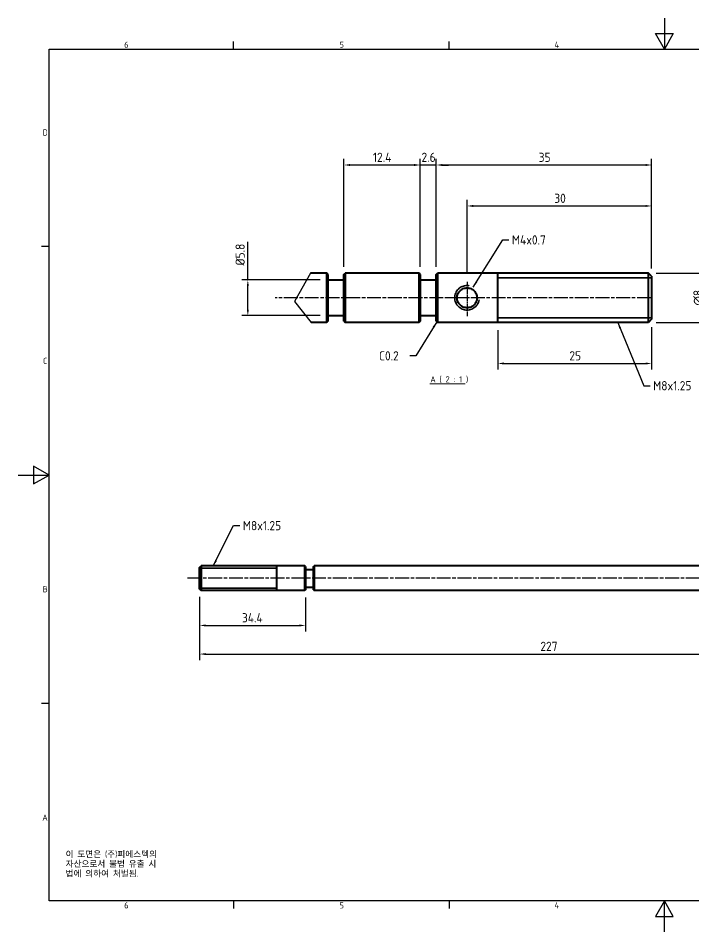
# Model space of a CAD drawing. Header units: millimetres. Extents: x 0 to 420, y 0 to 297.
# Drawn here: x 0 to 219.5, y 0 to 297 of the extents above; entities that cross this region are included whole.
import ezdxf

# ---------------------------------------------------------------- set-up
doc = ezdxf.new("R2010")
doc.units = ezdxf.units.MM
doc.linetypes.add('CHAIN', pattern=[0.3543, 0.2362, -0.0295, 0.0591, -0.0295])
doc.layers.get('0').update_dxf_attribs({"color": 3, "lineweight": 25})
for name, color, linetype, lineweight in [('가시적인 것(ISO)', 3, 'Continuous', 40), ('가시적인 좁은 것(ISO)', 3, 'Continuous', 35), ('경계(ISO)', 7, 'Continuous', 25), ('기호(ISO)', 5, 'Continuous', 25), ('끊기 선(JIS)', 7, 'Continuous', 25), ('중심 표식(ISO)', 1, 'Continuous', 25), ('중심선(ISO)', 1, 'Continuous', 25), ('치수(ISO)', 2, 'Continuous', 25)]:
    doc.layers.add(name, color=color, linetype=linetype, lineweight=lineweight)
doc.styles.add('문자 텍스트_PSTEK_POSCO', font='isocp.shx')
doc.styles.add('치수 텍스트_PSTEK_POSCO', font='isocp.shx')
doc.styles.add('텍스트 스타일466', font='isocp.shx')
doc.dimstyles.new('치수_PSTEK_POSCO', dxfattribs={"dimtxt": 3, "dimasz": 2, "dimexe": 2, "dimexo": 2.5, "dimgap": 1, "dimtad": 1, "dimrnd": 1e-08, "dimdsep": 46, "dimtxsty": '치수 텍스트_PSTEK_POSCO', "dimcen": 0.09, "dimdle": 10, "dimclrd": 7, "dimclre": 7, "dimclrt": 2, "dimadec": 1, "dimazin": 2, "dimtfac": 1, "dimtmove": 0, "dimatfit": 3, "dimfxl": 0, "dimtolj": 1, "dimlwd": -1, "dimlwe": -1, "dimarcsym": 0})
doc.dimstyles.new('치수_PSTEK_POSCO$7', dxfattribs={"dimtxt": 3, "dimasz": 2, "dimexe": 2, "dimexo": 2.5, "dimgap": 1, "dimtad": 1, "dimrnd": 1e-08, "dimdsep": 46, "dimtxsty": '치수 텍스트_PSTEK_POSCO', "dimcen": 0.09, "dimdle": 10, "dimclrd": 7, "dimclre": 7, "dimclrt": 2, "dimadec": 1, "dimazin": 2, "dimtfac": 1, "dimtmove": 0, "dimatfit": 3, "dimfxl": 0, "dimtolj": 1, "dimlwd": -1, "dimlwe": -1, "dimarcsym": 0})

# ---------------------------------------------------------------- blocks, each defined once
blk = doc.blocks.new('경계 Default Border')
at = {"layer": '경계(ISO)'}
for p, q in [((70, 287), (70, 289.4)), ((140, 287), (140, 289.4)), ((10, 222.75), (7.6, 222.75)), ((10, 74.25), (7.6, 74.25)), ((70, 10), (70, 7.6)), ((140, 10), (140, 7.6))]:
    blk.add_line(p, q, dxfattribs=at)
at = {"layer": '경계(ISO)', "flags": 128}
for points in [[(210, 297), (210, 287), (207.11, 292), (212.89, 292), (210, 287)], [(10, 10), (10, 287), (410, 287), (410, 10), (10, 10)], [(0, 148.5), (10, 148.5), (5, 151.39), (5, 145.61), (10, 148.5)], [(210, 0), (210, 10), (207.11, 5), (212.89, 5), (210, 10)]]:
    blk.add_lwpolyline(points, dxfattribs=at)
at = {"layer": '경계(ISO)', "color": 2, "char_height": 2, "attachment_point": 7, "style": '문자 텍스트_PSTEK_POSCO'}
for s, insert in [('6', (34.43, 287.38)), ('5', (104.43, 287.38)), ('4', (174.32, 287.4)), ('D', (7.92, 258.86)), ('C', (8.03, 184.61)), ('B', (7.92, 110.36)), ('A', (7.81, 36.12)), ('6', (34.43, 7.58)), ('5', (104.43, 7.58)), ('4', (174.32, 7.6))]:
    blk.add_mtext(s, dxfattribs=dict(at, insert=insert))
blk = doc.blocks.new('*D22')
at = {"layer": 'Defpoints', "color": 0, "transparency": 16777216}
for p in [(205.87, 235.97), (145.87, 211.36), (205.87, 213.11)]:
    blk.add_point(p, dxfattribs=at)
at = {"layer": '치수(ISO)', "color": 7, "transparency": 16777216}
for p, q in [((145.87, 213.86), (145.87, 237.97)), ((205.87, 215.61), (205.87, 237.97)), ((147.87, 235.97), (203.87, 235.97))]:
    blk.add_line(p, q, dxfattribs=at)
for points in [[(147.87, 236.3), (147.87, 235.64), (145.87, 235.97)], [(203.87, 236.3), (203.87, 235.64), (205.87, 235.97)]]:
    blk.add_solid(points, dxfattribs=at)
at = {"layer": '치수(ISO)', "color": 2, "transparency": 16777216, "insert": (174.22, 238.47), "char_height": 3, "attachment_point": 4, "style": '치수 텍스트_PSTEK_POSCO'}
blk.add_mtext('\\A1;30', dxfattribs=at)
blk = doc.blocks.new('*D23')
at = {"layer": 'Defpoints', "color": 0, "transparency": 16777216}
for p in [(135.87, 249.29), (135.87, 213.71), (205.87, 213.11)]:
    blk.add_point(p, dxfattribs=at)
at = {"layer": '치수(ISO)', "color": 7, "transparency": 16777216}
for p, q in [((135.87, 216.21), (135.87, 251.29)), ((205.87, 215.61), (205.87, 251.29)), ((203.87, 249.29), (137.87, 249.29))]:
    blk.add_line(p, q, dxfattribs=at)
for points in [[(137.87, 249.63), (137.87, 248.96), (135.87, 249.29)], [(203.87, 249.63), (203.87, 248.96), (205.87, 249.29)]]:
    blk.add_solid(points, dxfattribs=at)
at = {"layer": '치수(ISO)', "color": 2, "transparency": 16777216, "insert": (169.16, 251.79), "char_height": 3, "attachment_point": 4, "style": '치수 텍스트_PSTEK_POSCO'}
blk.add_mtext('\\A1;35', dxfattribs=at)
blk = doc.blocks.new('*D24')
at = {"layer": 'Defpoints', "color": 0, "transparency": 16777216}
for p in [(130.67, 249.29), (130.67, 213.71), (135.87, 213.71)]:
    blk.add_point(p, dxfattribs=at)
at = {"layer": '치수(ISO)', "color": 7, "transparency": 16777216}
for p, q in [((130.67, 216.21), (130.67, 251.29)), ((135.87, 216.21), (135.87, 251.29)), ((128.67, 249.29), (126.67, 249.29)), ((135.87, 249.29), (130.67, 249.29)), ((137.87, 249.29), (139.87, 249.29))]:
    blk.add_line(p, q, dxfattribs=at)
for points in [[(128.67, 249.63), (128.67, 248.96), (130.67, 249.29)], [(137.87, 249.63), (137.87, 248.96), (135.87, 249.29)]]:
    blk.add_solid(points, dxfattribs=at)
at = {"layer": '치수(ISO)', "color": 2, "transparency": 16777216, "insert": (131.06, 251.79), "char_height": 3, "attachment_point": 4, "style": '치수 텍스트_PSTEK_POSCO'}
blk.add_mtext('\\A1;2.6', dxfattribs=at)
blk = doc.blocks.new('*D25')
at = {"layer": 'Defpoints', "color": 0, "transparency": 16777216}
for p in [(74.61, 211.91), (100.67, 211.91), (100.67, 200.31)]:
    blk.add_point(p, dxfattribs=at)
at = {"layer": '치수(ISO)', "color": 7, "transparency": 16777216}
for p, q in [((74.61, 211.91), (74.61, 224.34)), ((98.17, 211.91), (72.61, 211.91)), ((74.61, 202.31), (74.61, 209.91)), ((98.17, 200.31), (72.61, 200.31))]:
    blk.add_line(p, q, dxfattribs=at)
for points in [[(74.28, 209.91), (74.94, 209.91), (74.61, 211.91)], [(74.28, 202.31), (74.94, 202.31), (74.61, 200.31)]]:
    blk.add_solid(points, dxfattribs=at)
at = {"layer": '치수(ISO)', "color": 2, "transparency": 16777216, "insert": (72.11, 216.59), "char_height": 3, "attachment_point": 4, "rotation": 90, "style": '치수 텍스트_PSTEK_POSCO'}
blk.add_mtext('\\A1;Ø5.8', dxfattribs=at)
blk = doc.blocks.new('*D26')
at = {"layer": 'Defpoints', "color": 0, "transparency": 16777216}
for p in [(105.87, 249.29), (105.87, 213.71), (130.67, 213.71)]:
    blk.add_point(p, dxfattribs=at)
at = {"layer": '치수(ISO)', "color": 7, "transparency": 16777216}
for p, q in [((105.87, 216.21), (105.87, 251.29)), ((130.67, 216.21), (130.67, 251.29)), ((128.67, 249.29), (107.87, 249.29))]:
    blk.add_line(p, q, dxfattribs=at)
for points in [[(107.87, 249.63), (107.87, 248.96), (105.87, 249.29)], [(128.67, 249.63), (128.67, 248.96), (130.67, 249.29)]]:
    blk.add_solid(points, dxfattribs=at)
at = {"layer": '치수(ISO)', "color": 2, "transparency": 16777216, "insert": (115.27, 251.79), "char_height": 3, "attachment_point": 4, "style": '치수 텍스트_PSTEK_POSCO'}
blk.add_mtext('\\A1;12.4', dxfattribs=at)
blk = doc.blocks.new('*D27')
at = {"layer": 'Defpoints', "color": 0, "transparency": 16777216}
for p in [(205.87, 199.11), (155.87, 198.11), (205.87, 184.76)]:
    blk.add_point(p, dxfattribs=at)
at = {"layer": '치수(ISO)', "color": 7, "transparency": 16777216}
for p, q in [((205.87, 196.61), (205.87, 182.76)), ((155.87, 195.61), (155.87, 182.76)), ((157.87, 184.76), (203.87, 184.76))]:
    blk.add_line(p, q, dxfattribs=at)
for points in [[(157.87, 185.09), (157.87, 184.42), (155.87, 184.76)], [(203.87, 185.09), (203.87, 184.42), (205.87, 184.76)]]:
    blk.add_solid(points, dxfattribs=at)
at = {"layer": '치수(ISO)', "color": 2, "transparency": 16777216, "insert": (179.12, 187.26), "char_height": 3, "attachment_point": 4, "style": '치수 텍스트_PSTEK_POSCO'}
blk.add_mtext('\\A1;25', dxfattribs=at)
blk = doc.blocks.new('*D28')
at = {"layer": 'Defpoints', "color": 0, "transparency": 16777216}
for p in [(58.95, 111.42), (285.95, 111.42), (285.95, 90.29)]:
    blk.add_point(p, dxfattribs=at)
at = {"layer": '치수(ISO)', "color": 7, "transparency": 16777216}
for p, q in [((58.95, 108.92), (58.95, 88.29)), ((285.95, 108.92), (285.95, 88.29)), ((60.95, 90.29), (283.95, 90.29))]:
    blk.add_line(p, q, dxfattribs=at)
for points in [[(60.95, 90.62), (60.95, 89.95), (58.95, 90.29)], [(283.95, 90.62), (283.95, 89.95), (285.95, 90.29)]]:
    blk.add_solid(points, dxfattribs=at)
at = {"layer": '치수(ISO)', "color": 2, "transparency": 16777216, "insert": (169.71, 92.79), "char_height": 3, "attachment_point": 4, "style": '치수 텍스트_PSTEK_POSCO'}
blk.add_mtext('\\A1;227', dxfattribs=at)
blk = doc.blocks.new('*D29')
at = {"layer": 'Defpoints', "color": 0, "transparency": 16777216}
for p in [(204.87, 214.11), (204.87, 198.11), (224.27, 198.11)]:
    blk.add_point(p, dxfattribs=at)
at = {"layer": '치수(ISO)', "color": 7, "transparency": 16777216}
for p, q in [((207.37, 214.11), (226.27, 214.11)), ((224.27, 212.11), (224.27, 200.11)), ((207.37, 198.11), (226.27, 198.11))]:
    blk.add_line(p, q, dxfattribs=at)
for points in [[(223.94, 212.11), (224.6, 212.11), (224.27, 214.11)], [(223.94, 200.11), (224.6, 200.11), (224.27, 198.11)]]:
    blk.add_solid(points, dxfattribs=at)
at = {"layer": '치수(ISO)', "color": 2, "transparency": 16777216, "insert": (221.01, 203.56), "char_height": 3, "attachment_point": 4, "rotation": 90, "style": '치수 텍스트_PSTEK_POSCO'}
blk.add_mtext('\\A1;\\fAIGDT|b0|i0;\\H3.0000;\\ln\\fisocp|b0|i0;\\H3.0000;8', dxfattribs=at)
blk = doc.blocks.new('*D30')
at = {"layer": 'Defpoints', "color": 0, "transparency": 16777216}
for p in [(58.95, 111.42), (93.35, 111.12), (93.35, 99.58)]:
    blk.add_point(p, dxfattribs=at)
at = {"layer": '치수(ISO)', "color": 7, "transparency": 16777216}
for p, q in [((58.95, 108.92), (58.95, 97.58)), ((93.35, 108.62), (93.35, 97.58)), ((60.95, 99.58), (91.35, 99.58))]:
    blk.add_line(p, q, dxfattribs=at)
for points in [[(60.95, 99.92), (60.95, 99.25), (58.95, 99.58)], [(91.35, 99.92), (91.35, 99.25), (93.35, 99.58)]]:
    blk.add_solid(points, dxfattribs=at)
at = {"layer": '치수(ISO)', "color": 2, "transparency": 16777216, "insert": (72.7, 102.08), "char_height": 3, "attachment_point": 4, "style": '치수 텍스트_PSTEK_POSCO'}
blk.add_mtext('\\A1;34.4', dxfattribs=at)

msp = doc.modelspace()

# ---------------------------------------------------------------- linework, layer by layer
at = {"layer": '가시적인 것(ISO)'}
for p, q in [((100.268, 214.114), (94.951, 214.114)), ((100.268, 198.114), (100.268, 214.114)), ((100.668, 213.714), (100.268, 214.114)), ((105.868, 213.714), (106.268, 214.114)), ((106.268, 214.114), (106.268, 198.114)), ((130.268, 214.114), (106.268, 214.114)), ((130.268, 198.114), (130.268, 214.114)), ((130.668, 213.714), (130.268, 214.114)), ((135.868, 213.714), (136.268, 214.114)), ((136.268, 214.114), (136.268, 198.114)), ((204.868, 214.114), (136.268, 214.114)), ((155.868, 198.114), (155.868, 214.114)), ((204.868, 198.114), (204.868, 214.114)), ((205.868, 213.114), (204.868, 214.114)), ((100.668, 213.714), (100.668, 198.514)), ((100.668, 211.914), (105.868, 211.914)), ((105.868, 198.514), (105.868, 213.714)), ((130.668, 213.714), (130.668, 198.514)), ((130.668, 211.914), (135.868, 211.914)), ((135.868, 198.514), (135.868, 213.714)), ((205.868, 213.114), (205.868, 199.114)), ((100.668, 200.314), (105.868, 200.314)), ((130.668, 200.314), (135.868, 200.314)), ((205.868, 199.114), (204.868, 198.114)), ((100.268, 198.114), (95.162, 198.114)), ((100.668, 198.514), (100.268, 198.114)), ((105.868, 198.514), (106.268, 198.114)), ((130.268, 198.114), (106.268, 198.114)), ((130.668, 198.514), (130.268, 198.114)), ((135.868, 198.514), (136.268, 198.114)), ((204.868, 198.114), (136.268, 198.114)), ((58.947, 118.421), (59.447, 118.921)), ((59.447, 118.921), (59.447, 110.921)), ((93.147, 118.921), (59.447, 118.921)), ((83.947, 118.921), (83.947, 110.921)), ((93.147, 110.921), (93.147, 118.921)), ((93.347, 118.721), (93.147, 118.921)), ((95.947, 118.721), (96.147, 118.921)), ((96.147, 118.921), (96.147, 110.921)), ((233.147, 118.921), (96.147, 118.921)), ((58.947, 111.421), (58.947, 118.421)), ((93.347, 118.721), (93.347, 111.121)), ((93.347, 117.821), (95.947, 117.821)), ((95.947, 111.121), (95.947, 118.721)), ((58.947, 111.421), (59.447, 110.921)), ((93.147, 110.921), (59.447, 110.921)), ((93.347, 111.121), (93.147, 110.921)), ((93.347, 112.021), (95.947, 112.021)), ((95.947, 111.121), (96.147, 110.921)), ((233.147, 110.921), (96.147, 110.921))]:
    msp.add_line(p, q, dxfattribs=at)
for points, knots in [([(142.626, 206.114), (142.626, 206.526), (142.71, 206.963), (143.042, 207.76), (143.291, 208.122), (143.861, 208.692), (144.223, 208.941), (145.02, 209.273), (145.456, 209.356), (145.868, 209.356), (146.281, 209.356), (146.717, 209.273), (147.514, 208.941), (147.875, 208.692), (148.446, 208.122), (148.695, 207.76), (149.027, 206.963), (149.11, 206.526), (149.11, 206.114)], [0.74209305, 0.74209305, 0.74209305, 0.74209305, 0.80390102, 0.80390102, 0.86570899, 0.86570899, 0.92758319, 0.92758319, 0.9894574, 0.9894574, 0.9894574, 1.05133161, 1.05133161, 1.11320582, 1.11320582, 1.17501378, 1.17501378, 1.23682175, 1.23682175, 1.23682175, 1.23682175]), ([(149.11, 206.114), (149.11, 205.702), (149.027, 205.266), (148.695, 204.468), (148.446, 204.107), (147.875, 203.536), (147.514, 203.288), (146.717, 202.956), (146.281, 202.872), (145.456, 202.872), (145.02, 202.956), (144.223, 203.288), (143.861, 203.536), (143.291, 204.107), (143.042, 204.468), (142.71, 205.266), (142.626, 205.702), (142.626, 206.114)], [0.24736435, 0.24736435, 0.24736435, 0.24736435, 0.30917232, 0.30917232, 0.37098028, 0.37098028, 0.43285449, 0.43285449, 0.4947287, 0.4947287, 0.55660291, 0.55660291, 0.61847712, 0.61847712, 0.68028508, 0.68028508, 0.74209305, 0.74209305, 0.74209305, 0.74209305])]:
    msp.add_open_spline(points, degree=3, knots=knots, dxfattribs=at)
at = {"layer": '가시적인 좁은 것(ISO)'}
for p, q in [((205.868, 212.626), (155.868, 212.626)), ((155.868, 199.602), (205.868, 199.602)), ((83.947, 118.177), (58.947, 118.177)), ((58.947, 111.665), (83.947, 111.665))]:
    msp.add_line(p, q, dxfattribs=at)
msp.add_open_spline([(145.868, 210.114), (145.355, 210.114), (144.816, 210.01), (143.834, 209.599), (143.391, 209.293), (142.69, 208.593), (142.384, 208.149), (141.973, 207.166), (141.868, 206.626), (141.868, 205.602), (141.973, 205.062), (142.384, 204.079), (142.69, 203.635), (143.391, 202.935), (143.834, 202.629), (144.816, 202.219), (145.355, 202.114), (146.382, 202.114), (146.921, 202.219), (147.903, 202.629), (148.346, 202.935), (149.046, 203.635), (149.353, 204.079), (149.673, 204.843), (149.757, 205.13), (149.808, 205.42)], degree=3, knots=[0, 0, 0, 0, 0.07698304, 0.07698304, 0.15396608, 0.15396608, 0.23073926, 0.23073926, 0.30751244, 0.30751244, 0.38428562, 0.38428562, 0.4610588, 0.4610588, 0.53804184, 0.53804184, 0.61502488, 0.61502488, 0.69200792, 0.69200792, 0.76899096, 0.76899096, 0.84576414, 0.84576414, 0.8883203, 0.8883203, 0.8883203, 0.8883203], dxfattribs=at)
msp.add_open_spline([(146.563, 210.053), (146.331, 210.094), (146.097, 210.114), (145.868, 210.114)], degree=3, dxfattribs=at)
at = {"layer": '기호(ISO)', "color": 7, "lineweight": 18}
msp.add_line((133.719, 178.184), (145.276, 178.184), dxfattribs=at)
at = {"layer": '끊기 선(JIS)'}
for p, q in [((94.951, 214.114), (89.795, 204.943)), ((89.795, 204.943), (95.162, 198.114))]:
    msp.add_line(p, q, dxfattribs=at)
at = {"layer": '중심 표식(ISO)', "linetype": 'CHAIN', "ltscale": 6.658255}
msp.add_line((145.868, 211.356), (145.868, 205.364), dxfattribs=at)
at = {"layer": '중심 표식(ISO)', "linetype": 'CHAIN', "ltscale": 7.50043}
for p, q in [((146.617, 206.102), (139.867, 206.102)), ((145.867, 206.852), (145.867, 200.102))]:
    msp.add_line(p, q, dxfattribs=at)
at = {"layer": '중심 표식(ISO)', "linetype": 'CHAIN', "ltscale": 1.666711}
msp.add_line((146.618, 206.114), (145.118, 206.114), dxfattribs=at)
at = {"layer": '중심선(ISO)', "linetype": 'CHAIN', "ltscale": 19.051651}
for p, q in [((205.618, 206.114), (83.518, 206.114)), ((289.012, 114.921), (55.053, 114.921))]:
    msp.add_line(p, q, dxfattribs=at)

# ---------------------------------------------------------------- block references
msp.add_blockref('경계 Default Border', (0, 0))

# ---------------------------------------------------------------- texts
at = {"layer": '기호(ISO)', "color": 2, "insert": (160.454, 224.934), "char_height": 3, "width": 13.80654, "attachment_point": 4, "line_spacing_factor": 0.525, "style": '치수 텍스트_PSTEK_POSCO'}
msp.add_mtext('{M4x0.7}', dxfattribs=at)
at = {"layer": '기호(ISO)', "color": 2, "insert": (117.253, 187.233), "char_height": 3, "attachment_point": 4, "style": '치수 텍스트_PSTEK_POSCO'}
msp.add_mtext('{C0.2}', dxfattribs=at)
at = {"layer": '기호(ISO)', "color": 7, "insert": (133.929, 178.405), "char_height": 2, "attachment_point": 7, "style": '텍스트 스타일466'}
msp.add_mtext('A ( 2 : 1 )', dxfattribs=at)
at = {"layer": '기호(ISO)', "color": 2, "char_height": 3, "width": 15.15361, "attachment_point": 4, "style": '치수 텍스트_PSTEK_POSCO'}
for insert in [(206.359, 177.528), (72.996, 132.036)]:
    msp.add_mtext('{M8x1.25}', dxfattribs=dict(at, insert=insert))
at = {"layer": '기호(ISO)', "color": 7, "insert": (15.395, 26.228), "char_height": 2, "width": 51.24014, "attachment_point": 1, "line_spacing_factor": 0.944221, "style": '문자 텍스트_PSTEK_POSCO'}
msp.add_mtext('{이 도면은 (주)피에스텍의\\P자산으로서 불법 유출 시 \\P법에 의하여 처벌됨.}', dxfattribs=at)

# ---------------------------------------------------------------- dimensions: what is measured, and where the dimension line sits
at = {"layer": '치수(ISO)', "color": 7}
for base, p1, p2, override, picture, middle in [((105.868, 249.292), (130.668, 213.714), (105.868, 213.714), {"dimdec": 2, "dimlfac": 0.5, "dimtp": 0, "dimtm": 0, "dimtdec": 2, "dimtofl": 0, "dimatfit": 1}, '*D26', (118.268, 249.292)), ((130.668, 249.292), (135.868, 213.714), (130.668, 213.714), {"dimdec": 2, "dimlfac": 0.5, "dimtp": 0, "dimtm": 0, "dimtdec": 2, "dimtofl": 1, "dimatfit": 1}, '*D24', (133.268, 249.292)), ((135.868, 249.292), (205.868, 213.114), (135.868, 213.714), {"dimdec": 2, "dimlfac": 0.5, "dimtp": 0, "dimtm": 0, "dimtdec": 2, "dimtofl": 0, "dimatfit": 1}, '*D23', (170.868, 249.292)), ((205.868, 235.97), (145.868, 211.356), (205.868, 213.114), {"dimdec": 2, "dimlfac": 0.5, "dimtp": 0, "dimtm": 0, "dimtdec": 2, "dimtofl": 0, "dimatfit": 1}, '*D22', (175.868, 235.97)), ((205.868, 184.756), (155.868, 198.114), (205.868, 199.114), {"dimdec": 2, "dimlfac": 0.5, "dimtp": 0, "dimtm": 0, "dimtdec": 2, "dimtofl": 0, "dimatfit": 1}, '*D27', (180.868, 184.756)), ((285.947, 90.287), (58.947, 111.421), (285.947, 111.421), {"dimdec": 2, "dimtp": 0, "dimtm": 0, "dimtdec": 2, "dimtofl": 0, "dimatfit": 1}, '*D28', (172.447, 90.287)), ((93.347, 99.583), (58.947, 111.421), (93.347, 111.121), {"dimdec": 2, "dimtp": 0, "dimtm": 0, "dimtdec": 2, "dimtofl": 0, "dimatfit": 1}, '*D30', (76.147, 99.583))]:
    dim = msp.add_linear_dim(base=base, p1=p1, p2=p2, angle=180, dimstyle='치수_PSTEK_POSCO', override=override, dxfattribs=at)
    dim.commit()
    dim.dimension.update_dxf_attribs({"geometry": picture, "text_midpoint": middle, "dimtype": 160})
for base, p1, p2, text, override, picture, middle in [((74.609, 211.914), (100.668, 200.314), (100.668, 211.914), 'Ø<>', {"dimdec": 2, "dimlfac": 0.5, "dimtp": 0, "dimtm": 0, "dimtdec": 2, "dimtofl": 0, "dimatfit": 2}, '*D25', (74.609, 219.966)), ((224.272, 198.114), (204.868, 214.114), (204.868, 198.114), '\\fAIGDT|b0|i0;\\H3.0000;\\ln\\fisocp|b0|i0;\\H3.0000;<>', {"dimdec": 2, "dimlfac": 0.5, "dimtp": 0, "dimtm": 0, "dimtdec": 2, "dimtofl": 0, "dimatfit": 1}, '*D29', (224.272, 206.114))]:
    dim = msp.add_linear_dim(base=base, p1=p1, p2=p2, angle=90, text=text, dimstyle='치수_PSTEK_POSCO', override=override, dxfattribs=at)
    dim.commit()
    dim.dimension.update_dxf_attribs({"geometry": picture, "text_midpoint": middle, "dimtype": 160})

# ---------------------------------------------------------------- leaders
at = {"layer": '기호(ISO)', "color": 7, "annotation_type": 0, "has_hookline": 1}
for points, hookline_direction, text_width in [([(147.873, 209.577), (157.454, 224.934), (159.454, 224.934)], 0, 11.4), ([(136.068, 198.314), (129.256, 187.233), (127.256, 187.233)], 1, 6.62), ([(194.842, 198.114), (203.359, 177.528), (205.359, 177.528)], 0, 12.724), ([(63.39, 118.921), (69.996, 132.036), (71.996, 132.036)], 0, 12.724)]:
    msp.add_leader(points, dimstyle='치수_PSTEK_POSCO$7', override={"dimtad": 0}, dxfattribs=dict(at, hookline_direction=hookline_direction, text_width=text_width))

doc.saveas('drawing.dxf')
